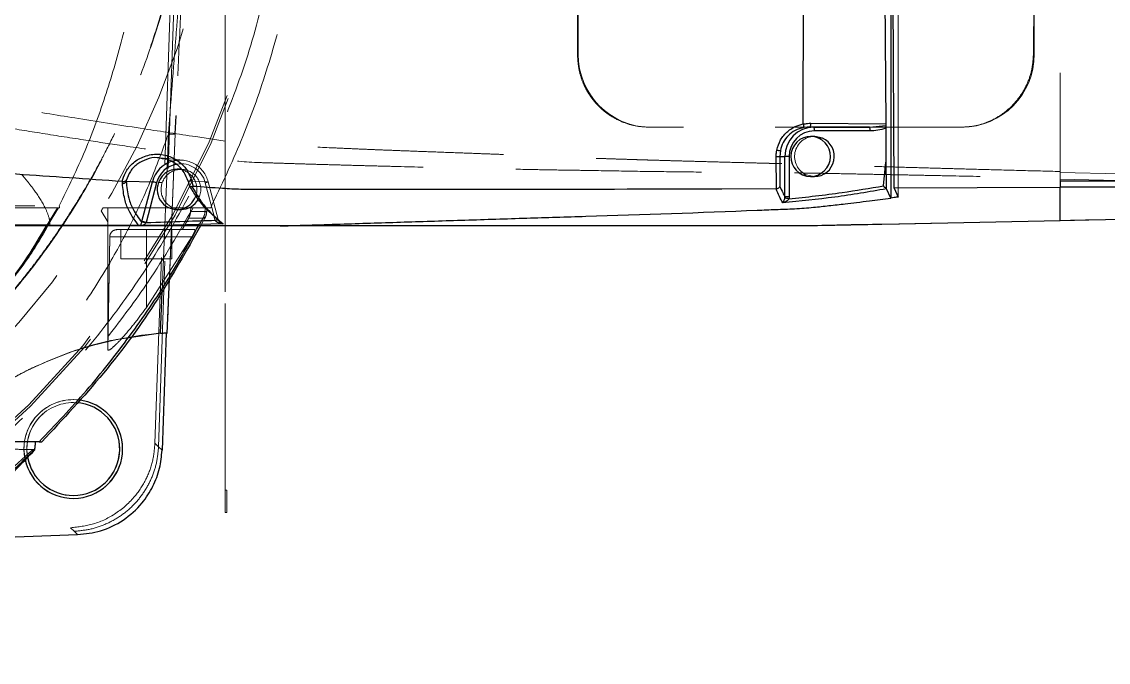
# Model space of a CAD drawing. Header units: millimetres. Extents: x 126 to 938, y 244 to 707.
# Drawn here: x 716.62 to 724.05, y 555.23 to 559.61 of the extents above; entities that cross this region are included whole.
import ezdxf

# ---------------------------------------------------------------- set-up
doc = ezdxf.new("R2010")
doc.units = ezdxf.units.MM
doc.linetypes.add('HIDDEN', pattern=[1.905, 1.27, -0.635])

msp = doc.modelspace()

# ---------------------------------------------------------------- linework, layer by layer
at = {"color": 7, "linetype": 'Continuous', "lineweight": 25}
for p, q in [((722.5656, 563.9711), (722.5656, 558.4034)), ((721.9665, 558.9101), (721.9737, 561.1873)), ((722.5141, 561.1873), (722.5303, 558.9112)), ((722.589, 558.4704), (722.5769, 560.3501)), ((722.0137, 558.8902), (721.9693, 558.8861)), ((722.0137, 558.8902), (722.0386, 558.8877)), ((722.4189, 558.8877), (722.0137, 558.8902)), ((722.0183, 558.9143), (722.5303, 558.9112)), ((722.0386, 558.8877), (722.4189, 558.8877)), ((722.4189, 558.8877), (722.5312, 558.8982)), ((722.5322, 558.8811), (722.5322, 558.6491)), ((722.0428, 558.8248), (722.0168, 558.8248)), ((722.4231, 558.8627), (722.0428, 558.8627)), ((722.0976, 558.813), (722.0716, 558.813)), ((721.8098, 558.7274), (721.806, 558.6873)), ((721.7829, 558.4668), (721.7814, 558.6864)), ((721.806, 558.6873), (721.8412, 558.6873)), ((721.806, 558.6873), (721.8074, 558.4828)), ((721.8412, 558.4108), (721.8412, 558.6873)), ((721.8701, 558.6873), (721.8412, 558.6873)), ((721.8701, 558.6873), (721.8701, 558.4108)), ((722.5161, 558.4869), (722.5322, 558.6491)), ((722.5322, 558.6491), (722.5335, 558.4725)), ((717.7097, 558.5998), (717.6836, 558.5998)), ((717.3351, 558.5184), (717.5147, 558.5141)), ((717.4431, 558.2425), (717.5147, 558.5141)), ((717.5428, 558.5077), (717.4711, 558.236)), ((717.7587, 558.5179), (717.7589, 558.5181)), ((717.7587, 558.5179), (717.7664, 558.49)), ((717.7828, 558.5237), (717.7941, 558.4828)), ((722.0168, 558.5498), (722.0428, 558.5498)), ((723.7237, 558.5216), (723.7237, 558.4756)), ((721.4102, 558.4649), (721.0224, 558.463)), ((721.7804, 558.4667), (721.4102, 558.4649)), ((721.7804, 558.4667), (721.7829, 558.4668)), ((722.5656, 558.4034), (722.5351, 558.4665)), ((723.7237, 558.4756), (722.589, 558.4704)), ((722.589, 558.4704), (722.6149, 558.4103)), ((723.7237, 558.2903), (723.7237, 558.4756)), ((721.8408, 558.4033), (721.8412, 558.4108)), ((721.8701, 558.4108), (721.8412, 558.4108)), ((717.6836, 558.3248), (717.7097, 558.3248)), ((717.9443, 558.2509), (717.937, 558.2785)), ((723.7237, 558.2478), (723.7237, 558.2896)), ((718.3884, 558.2123), (710.3039, 558.2123)), ((717.5785, 558.215), (717.4455, 558.2151)), ((717.9983, 558.2277), (717.5785, 558.215)), ((718.3884, 558.2123), (717.5785, 558.215)), ((717.9451, 558.2494), (717.9443, 558.2509)), ((720.9792, 558.2123), (718.3884, 558.2123)), ((721.0054, 558.2123), (720.9792, 558.2123)), ((721.9589, 558.2123), (721.0054, 558.2123)), ((721.9737, 558.2123), (721.9589, 558.2123)), ((722.0269, 558.2134), (721.9853, 558.2125)), ((722.0642, 558.2141), (722.0269, 558.2134)), ((722.0929, 558.2147), (722.0642, 558.2141)), ((723.7237, 558.2483), (722.6237, 558.2257)), ((717.6162, 557.4768), (717.6314, 557.8515)), ((717.569, 557.4789), (717.5806, 557.7649)), ((717.569, 557.4789), (717.3564, 557.4482)), ((717.609, 557.4818), (717.5809, 556.6792)), ((716.7165, 556.7373), (716.4441, 556.7373)), ((716.7402, 556.7373), (716.7165, 556.7373)), ((716.7402, 556.7373), (716.7596, 556.7373)), ((716.2458, 556.0752), (717.0033, 556.1017))]:
    msp.add_line(p, q, dxfattribs=at)
at = {"color": 7, "linetype": 'HIDDEN', "lineweight": 18}
for p, q in [((722.6149, 558.4103), (722.6149, 563.9642)), ((723.7237, 561.1639), (723.7237, 558.5787)), ((723.7237, 561.1639), (723.7237, 558.5847)), ((717.5324, 556.7265), (717.6688, 560.6239)), ((717.5566, 556.7024), (717.6932, 560.6225)), ((720.4271, 559.3873), (720.4271, 560.5938)), ((723.5465, 560.525), (723.5465, 559.3873)), ((718.0122, 558.8737), (718.0122, 559.9851)), ((718.0122, 559.9851), (718.0122, 558.8737)), ((718.0122, 558.8737), (718.0122, 559.3687)), ((718.0122, 559.3687), (718.0122, 557.7852)), ((718.0122, 558.8737), (718.0122, 559.3498)), ((718.0122, 559.3498), (718.0122, 558.3978)), ((720.4271, 559.3873), (720.4217, 559.3873)), ((723.5465, 559.3873), (723.541, 559.3873)), ((717.6685, 558.8417), (717.674, 558.9656)), ((717.6767, 558.9676), (717.6714, 558.8433)), ((718.0122, 558.5107), (718.0122, 558.8737)), ((718.0122, 557.7625), (718.0122, 558.8737)), ((718.0122, 558.8737), (718.0122, 557.8389)), ((718.0122, 558.3978), (718.0122, 558.8737)), ((723.0435, 558.8873), (720.9146, 558.8873)), ((720.9222, 558.8873), (720.9146, 558.8873)), ((723.0513, 558.8873), (720.9222, 558.8873)), ((723.0513, 558.8873), (723.0435, 558.8873)), ((717.5806, 557.7649), (717.6241, 558.8407)), ((717.6714, 558.8433), (717.6163, 557.4823)), ((717.6314, 557.8515), (717.6715, 558.8433)), ((717.7249, 558.6617), (717.5674, 558.6776)), ((723.7237, 558.5386), (723.7237, 558.5847)), ((723.7237, 558.5325), (723.7237, 558.5787)), ((717.5824, 558.5093), (717.5564, 558.5093)), ((717.7589, 558.5181), (717.8961, 558.5141)), ((717.7661, 558.4922), (717.7589, 558.5181)), ((717.937, 558.2785), (717.8765, 558.5077)), ((717.8964, 558.514), (717.8961, 558.5141)), ((717.8961, 558.5141), (717.9638, 558.2574)), ((717.9641, 558.2573), (717.8964, 558.514)), ((718.0122, 557.8389), (718.0122, 558.5107)), ((721.988, 558.5615), (721.962, 558.5615)), ((723.7237, 558.5386), (723.7237, 558.3998)), ((723.7237, 558.5325), (723.7237, 558.3998)), ((723.7237, 558.5325), (726.036, 558.4796)), ((723.7237, 558.5216), (723.7237, 558.4774)), ((717.7707, 558.4848), (717.7661, 558.4922)), ((723.7237, 558.2903), (723.7237, 558.4774)), ((715.4398, 558.3494), (716.876, 558.3494)), ((717.8369, 558.4152), (717.8109, 558.4152)), ((717.8284, 558.3962), (717.8369, 558.4152)), ((723.7237, 558.3998), (723.7237, 558.3989)), ((723.7237, 558.399), (723.7237, 558.3095)), ((723.7237, 558.399), (723.7237, 558.3095)), ((716.8799, 558.3373), (715.4389, 558.3373)), ((716.8667, 558.3373), (716.3728, 558.3373)), ((716.7902, 558.2123), (716.8667, 558.3373)), ((716.872, 558.3373), (716.7978, 558.2123)), ((716.8695, 558.3373), (716.8667, 558.3373)), ((716.8695, 558.3373), (716.872, 558.3373)), ((716.8799, 558.3373), (716.872, 558.3373)), ((717.1648, 558.316), (717.2107, 558.2411)), ((717.7767, 558.3373), (717.1777, 558.3373)), ((717.2107, 558.3373), (717.1777, 558.3373)), ((717.2107, 558.2411), (717.2107, 558.3373)), ((717.2107, 557.8307), (717.2107, 558.3373)), ((717.2107, 558.3373), (717.2107, 558.3373)), ((717.2107, 557.4554), (717.2107, 558.3373)), ((717.2107, 558.3373), (717.7926, 558.3373)), ((717.7767, 558.3373), (717.7757, 558.3104)), ((717.8876, 558.3373), (717.7767, 558.3373)), ((717.7926, 558.3373), (717.9134, 558.3373)), ((717.8297, 558.2123), (717.8655, 558.275)), ((717.8759, 558.3373), (717.9134, 558.3373)), ((717.8876, 558.3373), (717.8759, 558.3373)), ((723.7237, 558.2478), (726.8987, 558.3123)), ((723.7237, 558.3094), (723.7237, 558.3075)), ((723.7237, 558.3075), (723.7237, 558.2478)), ((723.7237, 558.2479), (723.7237, 558.3075)), ((723.7237, 558.2479), (723.7237, 558.2896)), ((715.9353, 558.2123), (716.81, 558.2123)), ((716.81, 558.2123), (721.8045, 558.2123)), ((717.2107, 558.2411), (717.2107, 557.8307)), ((717.8743, 558.2659), (717.8428, 558.2123)), ((717.9648, 558.2544), (717.964, 558.2572)), ((717.976, 558.2386), (717.9837, 558.232)), ((721.8045, 558.2123), (721.9737, 558.2123)), ((721.9737, 558.2123), (723.1319, 558.2361)), ((723.1319, 558.2361), (723.7237, 558.2483)), ((717.2094, 557.3676), (717.2228, 558.1381)), ((717.2141, 557.6373), (717.2228, 558.1381)), ((717.2228, 558.1381), (717.4737, 558.1381)), ((717.4737, 558.1873), (717.2728, 558.1873)), ((717.2728, 558.1873), (717.7184, 558.1873)), ((717.2987, 558.1873), (717.2987, 557.9873)), ((717.2987, 558.1873), (717.6487, 558.1873)), ((717.6487, 558.1873), (717.2987, 558.1873)), ((717.8055, 558.1873), (717.4737, 558.1873)), ((717.4737, 558.1381), (717.4737, 558.1873)), ((717.4737, 557.655), (717.4737, 558.1381)), ((717.4737, 557.655), (717.7852, 558.1381)), ((717.4737, 558.1381), (717.7852, 558.1381)), ((717.6487, 558.1873), (717.6487, 557.9873)), ((717.8055, 558.1873), (717.7184, 558.1873)), ((717.6487, 557.9873), (717.2987, 557.9873)), ((717.2987, 557.9873), (717.6487, 557.9873)), ((717.2107, 557.8307), (717.2107, 557.6373)), ((718.0122, 557.7852), (718.0122, 557.7625)), ((718.0122, 557.0473), (718.0122, 557.6825)), ((718.0122, 557.6825), (718.0122, 557.0473)), ((717.2107, 557.6373), (717.2107, 557.4438)), ((717.2141, 557.6373), (717.2107, 557.6373)), ((717.2107, 557.4438), (717.2141, 557.6373)), ((717.2107, 557.4554), (717.2107, 557.4438)), ((718.0122, 556.5038), (718.0122, 557.0473)), ((718.0122, 557.0473), (718.0122, 556.5038)), ((718.0122, 556.5639), (718.0122, 556.7958)), ((718.0122, 556.7958), (718.0122, 556.5639)), ((716.7165, 556.7373), (715.6637, 556.7373)), ((716.7165, 556.7373), (716.533, 556.7373)), ((716.7593, 556.7373), (716.5478, 556.7373)), ((717.5566, 556.7024), (717.5324, 556.7265)), ((718.0122, 556.5639), (718.0122, 556.7498)), ((718.0122, 556.7498), (718.0122, 556.5639)), ((716.6362, 556.6873), (716.6434, 556.6179)), ((717.5809, 556.6792), (717.5566, 556.7023)), ((718.0122, 556.5518), (718.0122, 556.652)), ((718.0122, 556.652), (718.0122, 556.6122)), ((718.0122, 556.6122), (718.0122, 556.5663)), ((718.0122, 556.5579), (718.0122, 556.6122)), ((718.0122, 556.6122), (718.0122, 556.5644)), ((718.0122, 556.5663), (718.0122, 556.4968)), ((718.0122, 556.5644), (718.0122, 556.5005)), ((718.0122, 556.5639), (718.0122, 556.3333)), ((718.0122, 556.3333), (718.0122, 556.5639)), ((718.0122, 556.5639), (718.0122, 556.3791)), ((718.0122, 556.3791), (718.0122, 556.5639)), ((718.0122, 556.5005), (718.0122, 556.5579)), ((718.0122, 556.4588), (718.0122, 556.5518)), ((718.0122, 556.4521), (718.0122, 556.527)), ((718.0122, 556.527), (718.0122, 556.4588)), ((718.0122, 556.4968), (718.0122, 556.4521)), ((718.0249, 556.4063), (718.0122, 556.4063)), ((718.0122, 556.2539), (718.0122, 556.4063)), ((718.0122, 556.4063), (718.0122, 556.2539)), ((718.0249, 556.4063), (718.0122, 556.4063)), ((718.0249, 556.4063), (718.0249, 556.2539)), ((718.0249, 556.2539), (718.0249, 556.4063)), ((718.0249, 556.2539), (718.0122, 556.2539)), ((718.0249, 556.2539), (718.0122, 556.2539)), ((718.0122, 556.2539), (718.0122, 556.2539)), ((718.0249, 556.2539), (718.0249, 556.2539)), ((713.2468, 556.0192), (716.9549, 556.149)), ((716.9549, 556.149), (716.9791, 556.1247)), ((716.9792, 556.1247), (717.0033, 556.1017))]:
    msp.add_line(p, q, dxfattribs=at)
at = {"color": 7, "linetype": 'HIDDEN', "lineweight": 18, "flags": 128}
for points in [[(720.4217, 559.3873), (720.4247, 560.0629), (720.4271, 560.5938)], [(723.5465, 560.525), (723.5434, 559.8879), (723.541, 559.3873)], [(726.0413, 558.5253), (724.7434, 558.5553), (723.7237, 558.5787)], [(721.988, 558.5615), (722.0396, 558.5498), (722.0428, 558.5498)], [(716.876, 558.3494), (716.8782, 558.3426), (716.8799, 558.3373)], [(717.8655, 558.275), (717.868, 558.2733), (717.8702, 558.2717), (717.872, 558.2703), (717.8733, 558.269), (717.8743, 558.2679), (717.8748, 558.267), (717.8747, 558.2663), (717.8743, 558.2659)], [(717.8744, 558.3082), (717.8753, 558.3245), (717.8759, 558.3373)], [(717.8744, 558.3082), (717.8774, 558.3082), (717.8801, 558.3084), (717.8823, 558.3085), (717.8841, 558.3088), (717.8854, 558.309), (717.8859, 558.3092), (717.8862, 558.3094), (717.8865, 558.3097), (717.8862, 558.3101)], [(717.8859, 558.3092), (717.8866, 558.3224), (717.8874, 558.3384)], [(717.964, 558.2572), (717.9641, 558.2573), (717.9638, 558.2574)], [(717.9648, 558.2544), (717.9649, 558.2544), (717.9646, 558.2543)], [(717.2107, 557.4438), (717.21, 557.401), (717.2094, 557.3676)]]:
    msp.add_lwpolyline(points, dxfattribs=at)
at = {"color": 7, "linetype": 'Continuous', "lineweight": 25, "flags": 128}
for points in [[(722.0976, 558.813), (722.0461, 558.8247), (722.0428, 558.8248)], [(717.4207, 558.2155), (717.1198, 558.2165), (716.797, 558.2175), (716.4524, 558.2186), (716.086, 558.2198), (715.6977, 558.221), (715.2877, 558.2223), (714.9328, 558.2235), (714.5451, 558.2247), (714.1307, 558.226), (713.7391, 558.2272), (713.3325, 558.2285), (712.9428, 558.2296)], [(722.6235, 558.2256), (722.2665, 558.2183), (722.0929, 558.2147)], [(722.6235, 558.2256), (722.4392, 558.2219), (722.2948, 558.2189)], [(724.2057, 558.2576), (724.0349, 558.2541), (723.8977, 558.2513), (723.7939, 558.2492), (723.7237, 558.2478)]]:
    msp.add_lwpolyline(points, dxfattribs=at)
at = {"color": 7, "linetype": 'HIDDEN', "lineweight": 18}
msp.add_circle((716.9737, 556.6873), 0.3175, dxfattribs=at)
for centre, radius, start, end in [((712.4737, 561.1873), 5.5, 269.99998, 90.00002), ((712.4737, 561.1873), 5.5, 269.99998, 90.00002), ((712.4737, 561.1873), 5.9354, 272.00007, 357.99993), ((712.4737, 561.1873), 5.95, 271.99999, 358.00001), ((712.4737, 561.1872), 5.95, 271.99993, 358.00007), ((720.9247, 559.3848), 0.4976, 179.72069, 269.7189), ((723.0489, 559.3848), 0.4976, 270.28184, 0.27892), ((722.0449, 558.687), 0.1378, 90.84933, 245.63109), ((717.705, 558.4653), 0.1972, 14.34614, 106.39961), ((717.7101, 558.4635), 0.1357, 339.17625, 160.25617), ((717.7093, 558.465), 0.1726, 14.3093, 99.46482), ((717.6818, 558.4626), 0.1375, 339.85397, 74.9827), ((717.711, 558.4618), 0.1371, 159.75047, 269.4265), ((717.8572, 558.6019), 0.0962, 281.62866, 294.05928), ((718.7974, 558.2747), 0.9119, 176.06845, 177.77798), ((717.2728, 558.1373), 0.05, 89.99752, 178.99989), ((717.7737, 554.9872), 2.5, 93.77866, 154.8558), ((716.9737, 556.6873), 0.3375, 83.71591, 180.0001), ((716.9737, 556.6873), 0.3375, 0.00017, 179.99983), ((716.9737, 556.6873), 0.3175, 86.29964, 189.79669), ((716.9737, 556.6873), 0.3375, 180.00017, 359.99983)]:
    msp.add_arc(centre, radius, start, end, dxfattribs=at)
at = {"color": 7, "linetype": 'Continuous', "lineweight": 25}
for centre, radius, start, end in [((722.0401, 558.6888), 0.1989, 90.44365, 180.43541), ((721.9801, 558.909), 0.0385, 330.73298, 7.91319), ((722.0022, 558.8686), 0.0411, 351.70971, 27.66657), ((722.3824, 558.8686), 0.0412, 351.74944, 27.62684), ((722.0442, 558.6886), 0.1741, 90.44058, 180.43819), ((722.0178, 558.6868), 0.1372, 66.92693, 245.97528), ((722.0157, 558.6877), 0.1372, 246.92582, 65.97638), ((722.0408, 558.6875), 0.1378, 270.84837, 65.63205), ((721.8422, 558.9935), 0.2681, 257.82837, 263.04446), ((717.707, 558.4644), 0.1986, 106.88397, 165.48964), ((721.7843, 558.9526), 0.2662, 269.38802, 274.67401), ((717.7109, 558.4642), 0.1736, 99.93148, 165.51624), ((717.6838, 558.4647), 0.135, 75.58188, 160.69929), ((717.4749, 558.2776), 0.2399, 73.56253, 80.44023), ((717.6832, 558.4611), 0.1357, 159.1739, 340.25851), ((717.732, 558.6819), 0.1662, 279.25848, 287.80803), ((717.7093, 558.4598), 0.135, 270.14956, 331.91782), ((721.7932, 558.1171), 0.2902, 74.96994, 80.56607), ((717.4454, 558.1614), 0.0759, 71.38867, 92.79467), ((717.4033, 558.0061), 0.2398, 73.56068, 80.44208), ((717.9194, 558.3639), 0.1156, 282.41517, 292.69224), ((718.0387, 557.9247), 0.338, 102.63173, 106.08018), ((716.9737, 556.6873), 0.3375, 0.00002, 83.7155), ((716.9737, 556.6873), 0.3175, 270.00066, 86.29935), ((716.9737, 556.6873), 0.3375, 191.86211, 359.99972), ((716.9737, 556.6873), 0.3175, 189.79716, 269.9984)]:
    msp.add_arc(centre, radius, start, end, dxfattribs=at)
at = {"color": 7, "linetype": 'HIDDEN', "lineweight": 18}
for points, knots in [([(716.876, 558.3494), (716.9379, 558.4743), (717.0615, 558.724), (717.2026, 559.1181), (717.3194, 559.5201), (717.4144, 559.929), (717.496, 560.3466), (717.5675, 560.7653), (717.6193, 561.0452), (717.6446, 561.1821)], [0, 0, 0, 0, 0.141765, 0.283313, 0.425214, 0.567712, 0.710346, 0.858291, 1, 1, 1, 1]), ([(713.3242, 555.9427), (713.4, 555.9561), (713.5551, 555.9836), (713.7906, 556.0384), (714.0239, 556.1031), (714.2483, 556.1763), (714.4691, 556.2586), (714.701, 556.3568), (714.9627, 556.4832), (715.2436, 556.6395), (715.5367, 556.8281), (715.8193, 557.0382), (716.0789, 557.26), (716.2891, 557.4644), (716.462, 557.6507), (716.5732, 557.7816), (716.6492, 557.8764), (716.6896, 557.9281), (716.7301, 557.9814), (716.7706, 558.0361), (716.8112, 558.0924), (716.8551, 558.1552), (716.9059, 558.2302), (716.9665, 558.3234), (717.0361, 558.4361), (717.1134, 558.5691), (717.1967, 558.7233), (717.2987, 558.929), (717.4057, 559.1737), (717.5058, 559.4424), (717.5908, 559.7108), (717.6617, 559.983), (717.7201, 560.2633), (717.7464, 560.4471), (717.7592, 560.5365)], [0, 0, 0, 0, 0.033674, 0.068946, 0.10582, 0.139632, 0.172255, 0.20898, 0.249812, 0.299457, 0.349625, 0.402272, 0.453508, 0.499002, 0.530557, 0.564763, 0.574161, 0.583741, 0.593502, 0.603445, 0.61357, 0.623876, 0.636985, 0.653208, 0.672544, 0.694992, 0.720552, 0.749221, 0.795531, 0.837364, 0.874724, 0.918717, 0.960475, 1, 1, 1, 1]), ([(717.6241, 558.8407), (717.6281, 558.8926), (717.6366, 559.0049), (717.6496, 559.1745), (717.6641, 559.3598), (717.6782, 559.5371), (717.6905, 559.692), (717.7, 559.811), (717.7075, 559.906), (717.7143, 559.9915), (717.7203, 560.0676), (717.7257, 560.1356), (717.7304, 560.1968), (717.7347, 560.2522), (717.7386, 560.302), (717.7421, 560.3464), (717.7451, 560.3855), (717.7478, 560.4197), (717.7503, 560.4499), (717.7524, 560.476), (717.7543, 560.4966), (717.7556, 560.5114), (717.7568, 560.5218), (717.7575, 560.53), (717.7588, 560.5347), (717.7592, 560.5365)], [0, 0, 0, 0, 0.0918504, 0.1985571, 0.3000217, 0.4195403, 0.5122439, 0.5739869, 0.629969, 0.6803274, 0.7251922, 0.764654, 0.8006667, 0.8333368, 0.8626966, 0.8887675, 0.9117854, 0.9319127, 0.9491603, 0.9652938, 0.9781453, 0.9856133, 0.9913976, 0.9966892, 1, 1, 1, 1]), ([(717.7552, 560.5066), (717.7545, 560.4975), (717.7524, 560.471), (717.7495, 560.4273), (717.7463, 560.3767), (717.7432, 560.3243), (717.7399, 560.268), (717.7364, 560.2057), (717.7303, 560.0948), (717.7216, 559.9302), (717.7071, 559.6437), (717.6916, 559.3206), (717.6811, 559.072), (717.6767, 558.9676)], [0, 0, 0, 0, 0.017748, 0.051637, 0.085293, 0.116575, 0.15386, 0.194894, 0.238049, 0.37026, 0.515621, 0.796694, 1, 1, 1, 1]), ([(717.7488, 560.4726), (717.7305, 560.349), (717.6887, 560.0673), (717.5757, 559.6388), (717.4204, 559.1921), (717.2285, 558.767), (717.0044, 558.3662), (716.7505, 557.9924), (716.4701, 557.6474), (716.1334, 557.2989), (715.7344, 556.9599), (715.2706, 556.6454), (714.7871, 556.386), (714.2908, 556.1826), (713.8177, 556.0352), (713.507, 555.9775), (713.3682, 555.9517)], [0, 0, 0, 0, 0.055568, 0.126608, 0.196696, 0.265763, 0.333769, 0.40069, 0.466522, 0.531278, 0.615982, 0.698907, 0.780096, 0.859549, 0.937235, 1, 1, 1, 1]), ([(718.3663, 560.215), (718.33, 560.0275), (718.2573, 559.6524), (718.0802, 559.1062), (717.8552, 558.5782), (717.5794, 558.074), (717.2561, 557.5982), (716.8881, 557.1551), (716.4786, 556.7488), (716.0462, 556.3959), (715.5985, 556.0942), (715.1359, 555.8379), (714.6396, 555.6192), (714.1146, 555.444), (713.573, 555.3204), (713.0249, 555.2436), (712.6575, 555.234), (712.4737, 555.2293)], [0, 0, 0, 0, 0.068199, 0.136432, 0.204715, 0.273056, 0.341471, 0.409974, 0.478574, 0.54729, 0.609103, 0.671276, 0.736055, 0.80262, 0.86875, 0.934351, 1, 1, 1, 1]), ([(717.9134, 558.3373), (717.9855, 558.489), (718.1298, 558.7929), (718.2989, 559.2683), (718.435, 559.7546), (718.492, 560.0858), (718.5206, 560.2518)], [0, 0, 0, 0, 0.249775, 0.500219, 0.74958, 1, 1, 1, 1]), ([(720.9146, 558.8873), (720.8837, 558.8889), (720.8209, 558.8924), (720.7287, 558.9206), (720.6561, 558.9587), (720.6023, 558.9985), (720.5661, 559.0316), (720.534, 559.0672), (720.5057, 559.1054), (720.4798, 559.1483), (720.4539, 559.2039), (720.4279, 559.2833), (720.424, 559.3489), (720.4217, 559.3873)], [0, 0, 0, 0, 0.11872, 0.241235, 0.36764, 0.432424, 0.498224, 0.555923, 0.616841, 0.680988, 0.748367, 0.852634, 1, 1, 1, 1]), ([(723.541, 559.3873), (723.538, 559.3468), (723.5324, 559.2711), (723.4979, 559.1801), (723.4615, 559.1154), (723.4288, 559.0708), (723.3831, 559.0202), (723.3187, 558.9672), (723.2308, 558.9211), (723.1381, 558.8925), (723.0747, 558.889), (723.0435, 558.8873)], [0, 0, 0, 0, 0.154815, 0.290015, 0.369246, 0.439669, 0.50129, 0.630932, 0.757232, 0.880238, 1, 1, 1, 1]), ([(723.7237, 558.5847), (723.6334, 558.587), (723.4665, 558.5913), (723.2368, 558.5974), (723.0483, 558.6024), (722.8671, 558.6074), (722.6939, 558.6124), (722.5148, 558.6177), (722.3499, 558.6227), (722.1849, 558.6277), (722.0139, 558.6332), (721.8853, 558.6368), (721.8013, 558.6387), (721.7676, 558.6396), (721.7383, 558.6404), (721.7155, 558.641), (721.7019, 558.6414), (721.6862, 558.6418), (721.6371, 558.6431), (721.5395, 558.6457), (721.4081, 558.6491), (721.2755, 558.6527), (721.16, 558.6558), (721.0508, 558.6589), (720.9629, 558.6615), (720.8911, 558.6637), (720.8347, 558.6654), (720.7669, 558.6676), (720.6926, 558.6699), (720.6176, 558.6724), (720.5565, 558.6744), (720.5146, 558.6759), (720.4928, 558.6767), (720.4775, 558.6774), (720.4226, 558.6807), (720.3119, 558.6856), (720.1836, 558.6909), (720.0682, 558.6953), (719.9745, 558.6989), (719.8643, 558.703), (719.7291, 558.708), (719.5723, 558.7137), (719.4092, 558.7197), (719.2606, 558.7253), (719.1406, 558.7299), (719.037, 558.7339), (718.9384, 558.7381), (718.8328, 558.7427), (718.679, 558.7494), (718.4856, 558.7589), (718.2582, 558.7667), (718.034, 558.7882), (717.7706, 558.8294), (717.4264, 558.8805), (717.029, 558.9434), (716.6257, 559.0082), (716.3729, 559.0514), (716.2506, 559.0723)], [0, 0, 0, 0, 0.036132, 0.066773, 0.091923, 0.111582, 0.139256, 0.161258, 0.183259, 0.205261, 0.227262, 0.251703, 0.256731, 0.260889, 0.265179, 0.26846, 0.269989, 0.270652, 0.274718, 0.289655, 0.309711, 0.327284, 0.342701, 0.355962, 0.370953, 0.377884, 0.384722, 0.393518, 0.404994, 0.414476, 0.423523, 0.429452, 0.431248, 0.432269, 0.435575, 0.453227, 0.476612, 0.486923, 0.499431, 0.514136, 0.531038, 0.553531, 0.57692, 0.596315, 0.613036, 0.624924, 0.637796, 0.652534, 0.667187, 0.699391, 0.729988, 0.758194, 0.7894, 0.836621, 0.897409, 0.950342, 1, 1, 1, 1]), ([(716.213, 558.9368), (716.2969, 558.9222), (716.4736, 558.8915), (716.7505, 558.8465), (717.0313, 558.803), (717.3197, 558.76), (717.6148, 558.7174), (717.916, 558.675), (718.1549, 558.6473), (718.3256, 558.6435), (718.4406, 558.6396), (718.5579, 558.6361), (718.6777, 558.6325), (718.7998, 558.6291), (718.9242, 558.6257), (719.056, 558.6222), (719.2669, 558.6168), (719.5374, 558.61), (719.8431, 558.6033), (720.0975, 558.5983), (720.2977, 558.5947), (720.5075, 558.5918), (720.7451, 558.5872), (721.0245, 558.5833), (721.2931, 558.5804), (721.5394, 558.5783), (721.778, 558.5763), (721.9873, 558.5745), (722.1759, 558.5706), (722.3339, 558.5676), (722.4933, 558.5645), (722.6511, 558.5614), (722.8087, 558.5583), (723.0374, 558.5537), (723.3419, 558.5474), (723.5953, 558.5415), (723.7237, 558.5386)], [0, 0, 0, 0, 0.0339158, 0.071421, 0.1117197, 0.1470732, 0.1875371, 0.2304652, 0.2682241, 0.2831791, 0.2984497, 0.3140352, 0.3299353, 0.3461492, 0.362676, 0.3795162, 0.3986558, 0.4466873, 0.4872614, 0.5204147, 0.54803, 0.5669913, 0.6040038, 0.6426338, 0.6782874, 0.7109747, 0.740705, 0.7733416, 0.7943055, 0.8158489, 0.8362709, 0.8577803, 0.8787034, 0.8990419, 0.9488616, 1, 1, 1, 1]), ([(717.6241, 558.8407), (717.5836, 558.7305), (717.5037, 558.5135), (717.3583, 558.2005), (717.181, 557.8791), (716.9663, 557.5537), (716.7856, 557.3458), (716.6966, 557.2433)], [0, 0, 0, 0, 0.189396, 0.372762, 0.556088, 0.781214, 1, 1, 1, 1]), ([(717.6241, 558.8407), (717.631, 558.8404), (717.6437, 558.8399), (717.6584, 558.8413), (717.6683, 558.8406), (717.6708, 558.8428), (717.6714, 558.8433)], [0, 0, 0, 0, 0.427425, 0.790868, 0.954465, 1, 1, 1, 1]), ([(716.81, 558.2123), (716.8112, 558.2159), (716.814, 558.2242), (716.8133, 558.2435), (716.8051, 558.2838), (716.7721, 558.3596), (716.7214, 558.4383), (716.6659, 558.5107), (716.6364, 558.5452), (716.621, 558.5632)], [0, 0, 0, 0, 0.027827, 0.064058, 0.139514, 0.329691, 0.666413, 0.825736, 1, 1, 1, 1]), ([(717.1648, 558.316), (717.1672, 558.32), (717.1715, 558.327), (717.1758, 558.3341), (717.1777, 558.3373)], [0, 0, 0, 0, 0.559907, 1, 1, 1, 1]), ([(717.1648, 558.316), (717.1672, 558.32), (717.1715, 558.327), (717.1758, 558.3341), (717.1777, 558.3373)], [0, 0, 0, 0, 0.559907, 1, 1, 1, 1]), ([(717.7926, 558.3373), (717.6944, 558.1658), (717.5191, 557.8594), (717.305, 557.5789), (717.2107, 557.4554)], [0, 0, 0, 0, 0.559751, 1, 1, 1, 1]), ([(717.7757, 558.3104), (717.7748, 558.3017), (717.7731, 558.286), (717.7662, 558.2719), (717.7631, 558.2657)], [0, 0, 0, 0, 0.557139, 1, 1, 1, 1]), ([(717.8862, 558.3101), (717.8737, 558.3101), (717.8532, 558.3102), (717.8245, 558.3103), (717.8001, 558.3103), (717.7839, 558.3104), (717.7757, 558.3104)], [0, 0, 0, 0, 0.3383425, 0.5583285, 0.778962, 1, 1, 1, 1]), ([(717.8655, 558.275), (717.8681, 558.281), (717.8728, 558.2916), (717.8739, 558.3031), (717.8744, 558.3082)], [0, 0, 0, 0, 0.560408, 1, 1, 1, 1]), ([(717.8862, 558.3101), (717.8854, 558.3024), (717.8838, 558.287), (717.8775, 558.2729), (717.8743, 558.2659)], [0, 0, 0, 0, 0.499582, 1, 1, 1, 1]), ([(717.8746, 558.2673), (717.8774, 558.2733), (717.8834, 558.2867), (717.885, 558.3012), (717.8859, 558.3092)], [0, 0, 0, 0, 0.453075, 1, 1, 1, 1]), ([(717.7631, 558.2657), (717.7549, 558.251), (717.7401, 558.2248), (717.7251, 558.1987), (717.7184, 558.1873)], [0, 0, 0, 0, 0.559924, 1, 1, 1, 1]), ([(717.7631, 558.2657), (717.7758, 558.2657), (717.7966, 558.2658), (717.8255, 558.2658), (717.8499, 558.2658), (717.8662, 558.2659), (717.8743, 558.2659)], [0, 0, 0, 0, 0.341432, 0.5617323, 0.7813086, 1, 1, 1, 1]), ([(717.9638, 558.2574), (717.964, 558.2568), (717.9642, 558.2558), (717.9645, 558.2548), (717.9646, 558.2543)], [0, 0, 0, 0, 0.560101, 1, 1, 1, 1]), ([(721.8045, 558.2123), (721.9284, 558.2134), (722.1762, 558.2157), (722.6187, 558.226), (722.9373, 558.2323), (723.1319, 558.2361)], [0, 0, 0, 0, 0.280042, 0.560034, 1, 1, 1, 1]), ([(717.2728, 558.1873), (717.2658, 558.1864), (717.2512, 558.1846), (717.2346, 558.1714), (717.2247, 558.1549), (717.2235, 558.1436), (717.2228, 558.1381)], [0, 0, 0, 0, 0.270459, 0.562385, 0.789537, 1, 1, 1, 1]), ([(717.7852, 558.1381), (717.7885, 558.144), (717.7947, 558.1549), (717.801, 558.1683), (717.8049, 558.1777), (717.8061, 558.1823), (717.8072, 558.1859), (717.8059, 558.1869), (717.8055, 558.1873)], [0, 0, 0, 0, 0.36936, 0.692881, 0.823195, 0.915759, 0.972876, 1, 1, 1, 1]), ([(717.2094, 557.3676), (717.2098, 557.3657), (717.2108, 557.3614), (717.2268, 557.3663), (717.244, 557.3828), (717.2774, 557.4128), (717.3284, 557.4686), (717.3968, 557.55), (717.4476, 557.6194), (717.4737, 557.655)], [0, 0, 0, 0, 0.01251, 0.028008, 0.100138, 0.206516, 0.355734, 0.669689, 1, 1, 1, 1]), ([(717.609, 557.4818), (717.6103, 557.4819), (717.6128, 557.4821), (717.6152, 557.4822), (717.6163, 557.4823)], [0, 0, 0, 0, 0.560107, 1, 1, 1, 1]), ([(717.3564, 557.4482), (717.3262, 557.4442), (717.1959, 557.427), (716.9725, 557.3619), (716.7882, 557.2827), (716.6966, 557.2433)], [0, 0, 0, 0, 0.1318002, 0.568417, 1, 1, 1, 1]), ([(716.6966, 557.2433), (716.6766, 557.2336), (716.6277, 557.2098), (716.5428, 557.1641), (716.4505, 557.1094), (716.3608, 557.0504), (716.2822, 556.9944), (716.1837, 556.9182), (716.0635, 556.8139), (715.9276, 556.6779), (715.8448, 556.5767), (715.8042, 556.527)], [0, 0, 0, 0, 0.057736, 0.141212, 0.250421, 0.336595, 0.420164, 0.501131, 0.660243, 0.833374, 1, 1, 1, 1]), ([(716.9549, 556.149), (717.0079, 556.1549), (717.1177, 556.1673), (717.2714, 556.2431), (717.3927, 556.3514), (717.4733, 556.4764), (717.5204, 556.6), (717.5285, 556.6852), (717.5324, 556.7265)], [0, 0, 0, 0, 0.177642, 0.3674153, 0.5625627, 0.7146787, 0.8614823, 1, 1, 1, 1]), ([(716.6985, 556.6836), (716.5614, 556.5609), (716.2874, 556.3155), (715.9142, 556.0459), (715.6045, 555.8484), (715.366, 555.711), (715.1222, 555.5832), (714.955, 555.5076), (714.8713, 555.4697)], [0, 0, 0, 0, 0.250349, 0.500419, 0.625483, 0.750246, 0.87499, 1, 1, 1, 1]), ([(716.4964, 556.6866), (716.5301, 556.6861), (716.5975, 556.6852), (716.6649, 556.6841), (716.6985, 556.6836)], [0, 0, 0, 0, 0.501169, 1, 1, 1, 1]), ([(716.6985, 556.6836), (716.7007, 556.6835), (716.7047, 556.6832), (716.7085, 556.6817), (716.7102, 556.681)], [0, 0, 0, 0, 0.553903, 1, 1, 1, 1]), ([(716.9791, 556.1247), (717.0164, 556.1282), (717.091, 556.1351), (717.1979, 556.1717), (717.2966, 556.226), (717.3834, 556.298), (717.4554, 556.3848), (717.5097, 556.4835), (717.5462, 556.5905), (717.5532, 556.6651), (717.5566, 556.7024)], [0, 0, 0, 0, 0.124894, 0.249869, 0.374903, 0.49997, 0.625044, 0.750088, 0.875082, 1, 1, 1, 1])]:
    msp.add_open_spline(points, degree=3, knots=knots, dxfattribs=at)
at = {"color": 7, "linetype": 'Continuous', "lineweight": 25}
for points, knots in [([(721.7857, 558.7315), (721.7928, 558.7551), (721.8073, 558.8036), (721.8546, 558.858), (721.9094, 558.8946), (721.9478, 558.905), (721.9665, 558.9101)], [0, 0, 0, 0, 0.273133, 0.559264, 0.783956, 1, 1, 1, 1]), ([(721.9693, 558.8861), (721.949, 558.88), (721.9106, 558.8687), (721.8626, 558.8314), (721.8262, 558.7845), (721.8152, 558.7462), (721.8098, 558.7274)], [0, 0, 0, 0, 0.265638, 0.500727, 0.75445, 1, 1, 1, 1]), ([(721.9665, 558.9101), (721.9665, 558.9099), (721.9665, 558.9097), (721.9666, 558.9094), (721.9666, 558.9092)], [0, 0, 0, 0, 0.561944, 1, 1, 1, 1]), ([(721.9666, 558.9092), (721.9762, 558.9109), (721.9933, 558.9139), (722.0106, 558.9142), (722.0183, 558.9143)], [0, 0, 0, 0, 0.5595912, 1, 1, 1, 1]), ([(721.9666, 558.9092), (721.9672, 558.9064), (721.9681, 558.9012), (721.969, 558.8953), (721.9694, 558.8916), (721.9696, 558.8896), (721.9697, 558.8877), (721.9694, 558.8865), (721.9693, 558.8861)], [0, 0, 0, 0, 0.3654229, 0.6882779, 0.7533499, 0.8484088, 0.9438717, 1, 1, 1, 1]), ([(722.5322, 558.8811), (722.5139, 558.8753), (722.4784, 558.864), (722.4412, 558.8631), (722.4231, 558.8627)], [0, 0, 0, 0, 0.515864, 1, 1, 1, 1]), ([(722.5303, 558.9112), (722.5304, 558.9086), (722.5305, 558.9043), (722.531, 558.9), (722.5312, 558.8982)], [0, 0, 0, 0, 0.581571, 1, 1, 1, 1]), ([(722.5312, 558.8982), (722.5315, 558.8955), (722.5321, 558.8899), (722.5322, 558.8841), (722.5322, 558.8811)], [0, 0, 0, 0, 0.473873, 1, 1, 1, 1]), ([(721.7814, 558.6864), (721.7816, 558.6949), (721.782, 558.71), (721.7846, 558.7249), (721.7857, 558.7315)], [0, 0, 0, 0, 0.560087, 1, 1, 1, 1]), ([(717.3074, 558.5164), (717.3139, 558.5368), (717.328, 558.5816), (717.3762, 558.6423), (717.4492, 558.6898), (717.5411, 558.7089), (717.6336, 558.6926), (717.7085, 558.6473), (717.7593, 558.5883), (717.7754, 558.544), (717.7828, 558.5237)], [0, 0, 0, 0, 0.099696, 0.217862, 0.352971, 0.498804, 0.645003, 0.780914, 0.899845, 1, 1, 1, 1]), ([(717.5668, 558.6748), (717.5607, 558.6763), (717.53, 558.6839), (717.4754, 558.6705), (717.4116, 558.6393), (717.3608, 558.5893), (717.3431, 558.5453), (717.3345, 558.5239)], [0, 0, 0, 0, 0.062625, 0.313115, 0.531406, 0.771905, 1, 1, 1, 1]), ([(717.7589, 558.5181), (717.751, 558.5391), (717.7342, 558.5836), (717.6873, 558.6311), (717.6306, 558.6662), (717.5897, 558.6717), (717.5668, 558.6748)], [0, 0, 0, 0, 0.252899, 0.536378, 0.740919, 1, 1, 1, 1]), ([(717.3074, 558.5164), (717.0665, 558.5329), (716.6363, 558.5624), (716.2061, 558.5918), (716.0168, 558.6047)], [0, 0, 0, 0, 0.559998, 1, 1, 1, 1]), ([(717.3094, 558.5162), (717.309, 558.5162), (717.3083, 558.5163), (717.3077, 558.5163), (717.3074, 558.5164)], [0, 0, 0, 0, 0.55915, 1, 1, 1, 1]), ([(717.3094, 558.5162), (717.3122, 558.516), (717.3175, 558.5157), (717.3248, 558.5172), (717.3308, 558.5197), (717.3333, 558.5226), (717.3345, 558.5239)], [0, 0, 0, 0, 0.309113, 0.582954, 0.806175, 1, 1, 1, 1]), ([(717.3099, 558.503), (717.3098, 558.5055), (717.3095, 558.5099), (717.3094, 558.5142), (717.3094, 558.5162)], [0, 0, 0, 0, 0.5575322, 1, 1, 1, 1]), ([(717.3099, 558.503), (717.3129, 558.5032), (717.319, 558.5036), (717.3266, 558.5074), (717.3322, 558.5125), (717.3341, 558.5165), (717.3351, 558.5184)], [0, 0, 0, 0, 0.284342, 0.5782, 0.798661, 1, 1, 1, 1]), ([(717.4207, 558.2155), (717.4089, 558.2317), (717.3845, 558.2653), (717.3485, 558.3234), (717.3198, 558.4038), (717.3136, 558.4667), (717.3099, 558.503)], [0, 0, 0, 0, 0.191779, 0.397872, 0.651585, 1, 1, 1, 1]), ([(717.3345, 558.5239), (717.3346, 558.5229), (717.3348, 558.521), (717.335, 558.5192), (717.3351, 558.5184)], [0, 0, 0, 0, 0.5613031, 1, 1, 1, 1]), ([(717.3351, 558.5184), (717.3389, 558.4796), (717.3454, 558.4131), (717.3836, 558.3172), (717.4209, 558.266), (717.4417, 558.2373)], [0, 0, 0, 0, 0.3807956, 0.6525474, 1, 1, 1, 1]), ([(723.7237, 558.5216), (724.0835, 558.5216), (724.6762, 558.5215), (725.5017, 558.5195), (726.2002, 558.5205), (726.6659, 558.5234), (726.8987, 558.5249)], [0, 0, 0, 0, 0.3399965, 0.5599941, 0.7799936, 1, 1, 1, 1]), ([(717.7661, 558.4922), (717.7665, 558.4904), (717.7672, 558.4871), (717.7717, 558.4837), (717.7778, 558.4821), (717.7825, 558.4824), (717.785, 558.4826)], [0, 0, 0, 0, 0.22507, 0.404679, 0.686681, 1, 1, 1, 1]), ([(717.9646, 558.2543), (717.9475, 558.2689), (717.9114, 558.2999), (717.8599, 558.3512), (717.8122, 558.4139), (717.7852, 558.4601), (717.7707, 558.4848)], [0, 0, 0, 0, 0.222755, 0.471253, 0.716421, 1, 1, 1, 1]), ([(717.7941, 558.4828), (717.7925, 558.4829), (717.7895, 558.483), (717.7865, 558.4827), (717.785, 558.4826)], [0, 0, 0, 0, 0.521023, 1, 1, 1, 1]), ([(717.785, 558.4826), (717.8042, 558.4493), (717.8377, 558.391), (717.8945, 558.3204), (717.9481, 558.2704), (717.982, 558.2415), (717.9983, 558.2277)], [0, 0, 0, 0, 0.344214, 0.60121, 0.808294, 1, 1, 1, 1]), ([(718.2477, 558.4627), (718.2053, 558.462), (718.1205, 558.4606), (717.9693, 558.4704), (717.8606, 558.4781), (717.7941, 558.4828)], [0, 0, 0, 0, 0.28005, 0.559952, 1, 1, 1, 1]), ([(721.0224, 558.463), (720.56, 558.4626), (719.7954, 558.4618), (718.8705, 558.4624), (718.4081, 558.4626), (718.2477, 558.4627)], [0, 0, 0, 0, 0.500003, 0.826635, 1, 1, 1, 1]), ([(721.8261, 558.3708), (721.8183, 558.3847), (721.801, 558.4158), (721.7877, 558.4487), (721.7804, 558.4668)], [0, 0, 0, 0, 0.450399, 1, 1, 1, 1]), ([(721.7829, 558.4668), (721.7858, 558.4674), (721.7916, 558.4686), (721.7987, 558.4722), (721.8045, 558.4768), (721.8064, 558.4807), (721.8074, 558.4828)], [0, 0, 0, 0, 0.282876, 0.57839, 0.773169, 1, 1, 1, 1]), ([(721.8074, 558.4828), (721.8134, 558.4685), (721.8237, 558.444), (721.836, 558.4205), (721.8412, 558.4108)], [0, 0, 0, 0, 0.584776, 1, 1, 1, 1]), ([(722.5351, 558.4665), (722.4176, 558.4459), (722.1826, 558.4047), (721.945, 558.3821), (721.8261, 558.3708)], [0, 0, 0, 0, 0.499512, 1, 1, 1, 1]), ([(721.8684, 558.3973), (721.9898, 558.4105), (722.2066, 558.434), (722.4215, 558.4707), (722.5161, 558.4869)], [0, 0, 0, 0, 0.559798, 1, 1, 1, 1]), ([(722.5161, 558.4869), (722.5161, 558.486), (722.5161, 558.4841), (722.5173, 558.4813), (722.5193, 558.4789), (722.5244, 558.475), (722.5295, 558.4736), (722.5335, 558.4725)], [0, 0, 0, 0, 0.114933, 0.229795, 0.356264, 0.503331, 1, 1, 1, 1]), ([(722.5335, 558.4725), (722.5337, 558.4713), (722.5341, 558.4693), (722.5348, 558.4673), (722.5351, 558.4665)], [0, 0, 0, 0, 0.566499, 1, 1, 1, 1]), ([(726.8987, 558.4825), (726.3695, 558.4799), (725.3111, 558.4747), (724.2528, 558.4765), (723.7237, 558.4774)], [0, 0, 0, 0, 0.500087, 1, 1, 1, 1]), ([(718.3884, 558.2123), (718.534, 558.2169), (718.817, 558.226), (719.2384, 558.2396), (719.6553, 558.2529), (720.0692, 558.266), (720.7354, 558.287), (721.3031, 558.3052), (721.779, 558.3252), (721.9079, 558.3296), (722.0292, 558.3386), (722.1442, 558.3515), (722.2422, 558.3624), (722.3347, 558.3734), (722.439, 558.3864), (722.517, 558.3969), (722.5656, 558.4034)], [0, 0, 0, 0, 0.104494, 0.203017, 0.302386, 0.403569, 0.500012, 0.780371, 0.810851, 0.84163, 0.872835, 0.898068, 0.924564, 0.943561, 0.964852, 1, 1, 1, 1]), ([(721.8261, 558.3708), (721.8291, 558.3749), (721.8341, 558.3818), (721.8377, 558.3914), (721.8397, 558.398), (721.8404, 558.4016), (721.8408, 558.4033)], [0, 0, 0, 0, 0.428397, 0.700892, 0.849008, 1, 1, 1, 1]), ([(721.8684, 558.3973), (721.8674, 558.3957), (721.8653, 558.3923), (721.8593, 558.3863), (721.847, 558.3774), (721.8344, 558.3734), (721.8261, 558.3708)], [0, 0, 0, 0, 0.114207, 0.235883, 0.489658, 1, 1, 1, 1]), ([(721.8701, 558.4108), (721.87, 558.4082), (721.8698, 558.4037), (721.8689, 558.3993), (721.8684, 558.3973)], [0, 0, 0, 0, 0.560204, 1, 1, 1, 1]), ([(722.6149, 558.4103), (722.6057, 558.409), (722.5893, 558.4067), (722.5728, 558.4044), (722.5656, 558.4034)], [0, 0, 0, 0, 0.5600322, 1, 1, 1, 1]), ([(723.7237, 558.2896), (723.7237, 558.2897), (723.7237, 558.29), (723.7237, 558.2902), (723.7237, 558.2903)], [0, 0, 0, 0, 0.500179, 1, 1, 1, 1]), ([(716.7978, 558.2123), (716.7722, 558.168), (716.6968, 558.0378), (716.5849, 557.88), (716.49, 557.7752), (716.4617, 557.744)], [0, 0, 0, 0, 0.265884, 0.7814, 1, 1, 1, 1]), ([(716.4619, 557.7482), (716.4783, 557.7662), (716.5507, 557.8455), (716.6644, 557.9984), (716.7483, 558.1411), (716.7902, 558.2123)], [0, 0, 0, 0, 0.12857, 0.565278, 1, 1, 1, 1]), ([(716.7402, 556.7373), (716.8497, 556.852), (717.0688, 557.0814), (717.363, 557.4568), (717.6208, 557.8322), (717.7637, 558.0921), (717.8297, 558.2123)], [0, 0, 0, 0, 0.2584849, 0.5168549, 0.7765876, 1, 1, 1, 1]), ([(717.8428, 558.2123), (717.7489, 558.0446), (717.5521, 557.6935), (717.189, 557.1981), (716.9024, 556.8908), (716.7593, 556.7373)], [0, 0, 0, 0, 0.313825, 0.657269, 1, 1, 1, 1]), ([(717.4313, 558.2153), (717.4295, 558.2153), (717.4267, 558.2154), (717.4236, 558.2154), (717.422, 558.2155), (717.4211, 558.2155), (717.4207, 558.2155)], [0, 0, 0, 0, 0.5241951, 0.7683182, 0.8857131, 1, 1, 1, 1]), ([(717.4313, 558.2153), (717.4335, 558.2183), (717.437, 558.223), (717.4401, 558.2306), (717.4412, 558.235), (717.4417, 558.2373)], [0, 0, 0, 0, 0.450123, 0.714851, 1, 1, 1, 1]), ([(717.4455, 558.2151), (717.4439, 558.2151), (717.441, 558.2151), (717.437, 558.2152), (717.4339, 558.2152), (717.4321, 558.2152), (717.4313, 558.2153)], [0, 0, 0, 0, 0.3376373, 0.6166684, 0.8375225, 1, 1, 1, 1]), ([(717.4417, 558.2373), (717.442, 558.2383), (717.4424, 558.24), (717.4429, 558.2417), (717.4431, 558.2425)], [0, 0, 0, 0, 0.558624, 1, 1, 1, 1]), ([(717.4697, 558.2334), (717.4684, 558.2314), (717.4656, 558.2273), (717.4576, 558.2207), (717.4504, 558.2174), (717.4455, 558.2151)], [0, 0, 0, 0, 0.230958, 0.479349, 1, 1, 1, 1]), ([(717.4711, 558.236), (717.4708, 558.2355), (717.4704, 558.2347), (717.4699, 558.2338), (717.4697, 558.2334)], [0, 0, 0, 0, 0.560845, 1, 1, 1, 1]), ([(717.4711, 558.236), (717.5594, 558.239), (717.7171, 558.2443), (717.8749, 558.2489), (717.9443, 558.2509)], [0, 0, 0, 0, 0.559999, 1, 1, 1, 1]), ([(717.9983, 558.2277), (717.9877, 558.2289), (717.9721, 558.2307), (717.9559, 558.2385), (717.9485, 558.2442), (717.9462, 558.2477), (717.9451, 558.2494)], [0, 0, 0, 0, 0.536699, 0.785719, 0.898774, 1, 1, 1, 1]), ([(717.9646, 558.2543), (717.9653, 558.2525), (717.9667, 558.249), (717.9712, 558.2428), (717.9808, 558.2337), (717.9914, 558.2301), (717.9983, 558.2277)], [0, 0, 0, 0, 0.126534, 0.256011, 0.512795, 1, 1, 1, 1]), ([(721.9853, 558.2125), (721.9804, 558.2124), (721.9716, 558.2123), (721.9628, 558.2123), (721.9589, 558.2123)], [0, 0, 0, 0, 0.558684, 1, 1, 1, 1]), ([(721.9853, 558.2125), (721.9831, 558.2124), (721.9793, 558.2124), (721.9754, 558.2123), (721.9737, 558.2123)], [0, 0, 0, 0, 0.55939, 1, 1, 1, 1]), ([(722.2948, 558.2189), (722.257, 558.2181), (722.1897, 558.2168), (722.1224, 558.2153), (722.0929, 558.2147)], [0, 0, 0, 0, 0.560509, 1, 1, 1, 1]), ([(717.569, 557.4789), (717.5724, 557.4791), (717.5789, 557.4797), (717.5904, 557.4805), (717.6019, 557.4814), (717.6111, 557.482), (717.6152, 557.4822), (717.6162, 557.4823), (717.6163, 557.4823)], [0, 0, 0, 0, 0.212852, 0.410578, 0.7345, 0.940013, 0.991301, 1, 1, 1, 1]), ([(716.7107, 556.6853), (716.7116, 556.694), (716.7136, 556.7113), (716.7155, 556.7286), (716.7165, 556.7373)], [0, 0, 0, 0, 0.500337, 1, 1, 1, 1]), ([(716.3693, 556.3746), (716.4042, 556.4038), (716.5223, 556.5026), (716.6328, 556.6098), (716.7107, 556.6853)], [0, 0, 0, 0, 0.2955798, 1, 1, 1, 1]), ([(716.4357, 556.4051), (716.4828, 556.451), (716.5758, 556.5415), (716.6658, 556.635), (716.7102, 556.681)], [0, 0, 0, 0, 0.507144, 1, 1, 1, 1]), ([(716.7102, 556.681), (716.7103, 556.6818), (716.7104, 556.6833), (716.7106, 556.6847), (716.7107, 556.6853)], [0, 0, 0, 0, 0.558972, 1, 1, 1, 1]), ([(717.0033, 556.1017), (717.0564, 556.1077), (717.1661, 556.1201), (717.3199, 556.1958), (717.4411, 556.3041), (717.5218, 556.4291), (717.5688, 556.5527), (717.5769, 556.6379), (717.5809, 556.6792)], [0, 0, 0, 0, 0.177664, 0.367445, 0.562588, 0.714697, 0.861486, 1, 1, 1, 1])]:
    msp.add_open_spline(points, degree=3, knots=knots, dxfattribs=at)

doc.saveas('drawing.dxf')
